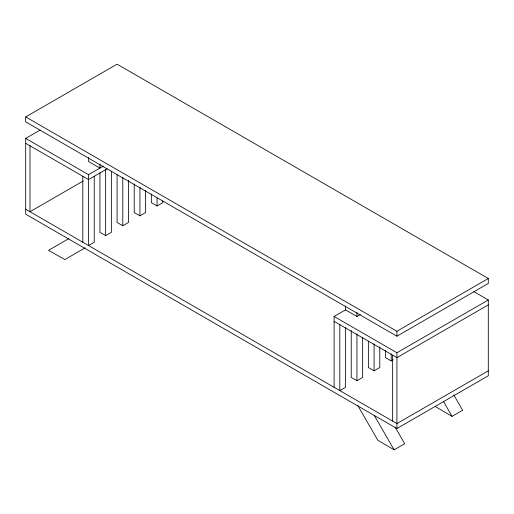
<?xml version="1.0" encoding="UTF-8"?>
<svg xmlns="http://www.w3.org/2000/svg" width="514" height="514" viewBox="0 0 514 514"><rect width="100%" height="100%" fill="white"/><g stroke="black" fill="none" stroke-linecap="round" stroke-linejoin="round"><path stroke-width="0.77" d="M25.7 116.929L117.076 64.173L488.3 278.498L488.3 283.445L396.924 336.201L25.7 121.876L25.7 116.929L396.924 331.254L488.3 278.498M473.805 291.605L488.3 299.977L488.3 375.766L396.924 428.528L25.7 214.203L25.7 138.407L40.24 130.016M25.7 138.407L88.524 174.676L103.353 166.118M83.287 180.954L29.985 211.729L29.985 145.783M107.214 168.791L88.524 179.579L25.7 143.31M68.844 238.586L48.547 250.312L64.835 259.557L85.151 247.825M99.947 172.749L99.947 232.334L105.653 235.637L111.365 232.334L111.365 171.156M117.076 174.773L117.076 222.446L122.788 225.742L128.5 222.446L128.5 180.337M134.212 183.948L134.212 212.552L139.924 215.848L145.635 212.552L145.635 190.308M151.347 193.919L151.347 202.664L157.053 205.96L162.765 202.664L162.765 201.07M334.1 387.312L334.1 316.463L345.871 309.666M345.524 305.933L345.524 309.865L356.947 316.463L360.353 314.497M334.1 316.463L396.924 352.732L488.3 299.977M351.235 330.541L351.235 377.417L356.947 380.713L362.653 377.417L362.653 337.692M368.365 341.309L368.365 367.523L374.076 370.825L379.788 367.523L379.788 346.866M385.5 350.484L385.5 357.635L391.212 360.931L393.114 359.832M488.3 304.879L396.924 357.635L334.1 321.366M488.3 370.825L396.924 423.581L25.7 209.256M357.68 405.366L377.835 440.267L394.122 449.827L404.704 443.717L395.131 427.128M435.782 406.812L452.069 416.372L462.651 410.256L453.875 395.054M443.293 401.164L452.069 416.372M374.173 415.273L394.122 449.827M396.924 331.254L396.924 336.201M396.924 352.732L396.924 428.528M392.638 355.161L392.638 421.107M391.212 353.78L391.212 360.931M374.076 343.808L374.076 370.825M356.947 312.525L356.947 316.463M356.947 333.837L356.947 380.713M345.524 327.72L345.524 387.312L339.812 390.608L339.812 324.662M157.053 198.012L157.053 205.96M139.924 187.25L139.924 215.848M122.788 177.279L122.788 225.742M105.653 169.691L105.653 235.637M99.947 164.146L99.947 168.084L88.524 161.492L88.524 157.554M94.235 176.283L94.235 242.229L88.524 245.525L88.524 174.676M82.812 176.283L82.812 242.229"/></g></svg>
